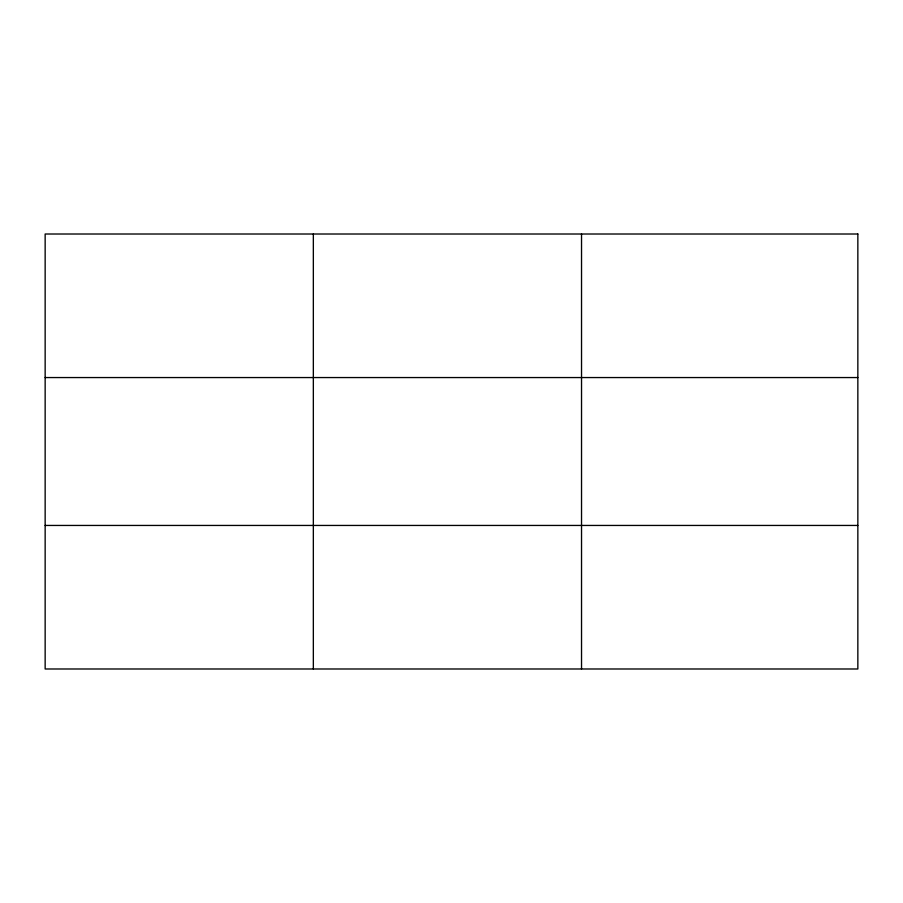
<?xml version="1.0" encoding="UTF-8"?>
<svg xmlns="http://www.w3.org/2000/svg" width="903" height="903" viewBox="0 0 903 903"><rect width="100%" height="100%" fill="white"/><g stroke="black" fill="none" stroke-linecap="round" stroke-linejoin="round"><path stroke-width="1.35" d="M313.341 234.012L313.341 668.988M581.532 234.012L581.532 668.988M45.15 377.556L857.85 377.556M45.15 525.444L857.85 525.444M857.85 234.012L857.85 668.988L45.15 668.988L45.15 234.012L857.85 234.012"/></g></svg>
